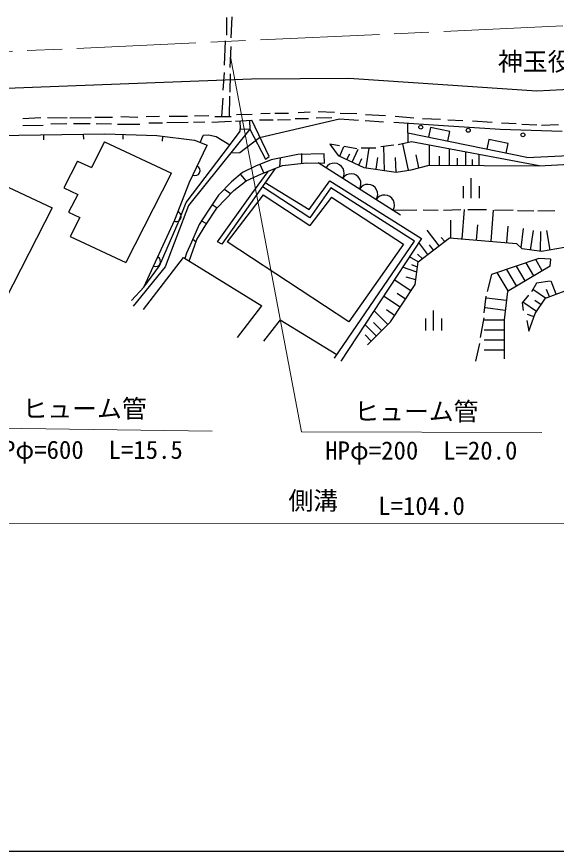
# Model space of a CAD drawing. Units: millimetres, scale not verified. Extents: x 40000 to 680000, y 20000 to 380000.
# Drawn here: x 106350 to 160702, y 205000 to 289053 of the extents above; entities that cross this region are included whole.
import ezdxf
from ezdxf.enums import TextEntityAlignment as Align

# ---------------------------------------------------------------- set-up
doc = ezdxf.new("R2010")
doc.units = ezdxf.units.MM
doc.header["$LTSCALE"] = 1000
doc.linetypes.add('CHAIN', pattern=[18.5, 12, -1.5, 3.5, -1.5])
for name, color, linetype, lineweight in [('M-BGD', 7, 'Continuous', 25), ('M-BMK', 2, 'CHAIN', 13), ('M-STR-HTXT', 7, 'Continuous', 13), ('M-TTL-BAND', 7, 'Continuous', 25)]:
    doc.layers.add(name, color=color, linetype=linetype, lineweight=lineweight)
doc.styles.add('ＭＳ ゴシック', font='')
doc.styles.get('ＭＳ ゴシック').set_extended_font_data('MS Gothic')

msp = doc.modelspace()

# ---------------------------------------------------------------- linework, layer by layer
at = {"layer": 'M-BGD'}
for p, q in [((127473, 288981), (127473, 287190)), ((127961, 286929), (128063, 289053)), ((127350, 286606), (127248, 284176)), ((127842, 283921), (127944, 286062)), ((127248, 283445), (127112, 281661)), ((127842, 281440), (127876, 283292)), ((130010, 282768), (88067, 281159)), ((139811, 282835), (130010, 282768)), ((158737, 281551), (139811, 282835)), ((172661, 282227), (158737, 281551)), ((127112, 280845), (126975, 278986)), ((127792, 278986), (127808, 281066)), ((124273, 279056), (125713, 279091)), ((128486, 279196), (130066, 279231)), ((130943, 279302), (131891, 279337)), ((132347, 279337), (133716, 279337)), ((134699, 279407), (135893, 279477)), ((136718, 279495), (138368, 279424)), ((138930, 279337), (140597, 279302)), ((141492, 279196), (143493, 279108)), ((106958, 278801), (108783, 278889)), ((109459, 278907), (111434, 278880)), ((109775, 278248), (111390, 278284)), ((111706, 278880), (113847, 278915)), ((112057, 278284), (113742, 278284)), ((114233, 278951), (115989, 278951)), ((114339, 278284), (115883, 278248)), ((116831, 278986), (118551, 278951)), ((119394, 278986), (120728, 279021)), ((119675, 278354), (121044, 278354)), ((121465, 278389), (123606, 278424)), ((121711, 279021), (123571, 279021)), ((124168, 278424), (125291, 278459)), ((125993, 278424), (127994, 278529)), ((126309, 278986), (127959, 278986)), ((128381, 278529), (130031, 278635)), ((128817, 278557), (128847, 277746)), ((129806, 278620), (129822, 277738)), ((131775, 274978), (130031, 278635)), ((130803, 278670), (132172, 278670)), ((138859, 278722), (130820, 276862)), ((132628, 278670), (133927, 278705)), ((134383, 278810), (135753, 278810)), ((136507, 278863), (138105, 278898)), ((140773, 278599), (138859, 278722)), ((143283, 278424), (141457, 278564)), ((144349, 278418), (149334, 278103)), ((144476, 279021), (146337, 278880)), ((145725, 278300), (145756, 276365)), ((147228, 278796), (149053, 278743)), ((149773, 278673), (151300, 278603)), ((152265, 278568), (154231, 278427)), ((155179, 278357), (156654, 278304)), ((157233, 278234), (158725, 278146)), ((106967, 278108), (109003, 278143)), ((116515, 278213), (118762, 278213)), ((129831, 277738), (123659, 270043)), ((127801, 276081), (128855, 277520)), ((128847, 277746), (129831, 277738)), ((128855, 277520), (128847, 277746)), ((148026, 277886), (147825, 276906)), ((149985, 277485), (148026, 277886)), ((149334, 278103), (155056, 277716)), ((149785, 276505), (149985, 277485)), ((155056, 277716), (161305, 277541)), ((159199, 278129), (160919, 278182)), ((101418, 277040), (115237, 277263)), ((109059, 277163), (109067, 276663)), ((113058, 277228), (113067, 276728)), ((115237, 277263), (120474, 277097)), ((117057, 277205), (117041, 276706)), ((120474, 277097), (124254, 276627)), ((121051, 277025), (120989, 276529)), ((124254, 276627), (125552, 276100)), ((124993, 276853), (124816, 276399)), ((125133, 277099), (124993, 276853)), ((125660, 277134), (125133, 277099)), ((126432, 276958), (125660, 277134)), ((127823, 276110), (126432, 276958)), ((130820, 276862), (128837, 275335)), ((157748, 274877), (145740, 277332)), ((153904, 276684), (153704, 275704)), ((155864, 276283), (153904, 276684)), ((115208, 276445), (113880, 273857)), ((115208, 276445), (121942, 273308)), ((123413, 270324), (127801, 276081)), ((123762, 272379), (125552, 276100)), ((137897, 276229), (138739, 275070)), ((138880, 276053), (137897, 276229)), ((138909, 274991), (139305, 275989)), ((140600, 275737), (139336, 275983)), ((140153, 274412), (140756, 275707)), ((142531, 275808), (141056, 275808)), ((141567, 273837), (141864, 275808)), ((144321, 276123), (143022, 275948)), ((143399, 273561), (143335, 275990)), ((146111, 276439), (144777, 276159)), ((145816, 273589), (145254, 276259)), ((158960, 274017), (146111, 276439)), ((147931, 274087), (147943, 276094)), ((149937, 274074), (149948, 275716)), ((155663, 275304), (155864, 276283)), ((128837, 275335), (127949, 275308)), ((131424, 274715), (131775, 274978)), ((134656, 275186), (131988, 274624)), ((137324, 275256), (134656, 275186)), ((135024, 275263), (135024, 274284)), ((137359, 274308), (137324, 275256)), ((138739, 275070), (141302, 273877)), ((139619, 274660), (139889, 275239)), ((142565, 273687), (142742, 274864)), ((144567, 273385), (144508, 274857)), ((146861, 273827), (146586, 275133)), ((148934, 274081), (148940, 274993)), ((151579, 274064), (151588, 275407)), ((152922, 274056), (152929, 275154)), ((157748, 274877), (170228, 275474)), ((112469, 274514), (111082, 271808)), ((112469, 274514), (113880, 273857)), ((131988, 274624), (130408, 273992)), ((130834, 274199), (131231, 273310)), ((131005, 273220), (133111, 274062)), ((132881, 274812), (132805, 273940)), ((133111, 274062), (135533, 274343)), ((135533, 274343), (137359, 274308)), ((145011, 269077), (136728, 274320)), ((140803, 274109), (141108, 274763)), ((146076, 273631), (147902, 274087)), ((147902, 274087), (158960, 274017)), ((150758, 274069), (150763, 274815)), ((152251, 274060), (152254, 274670)), ((153422, 274052), (153422, 274058)), ((158960, 274017), (172018, 274790)), ((101223, 273878), (109935, 269819)), ((121913, 273250), (117328, 264309)), ((132379, 273769), (126998, 266160)), ((129109, 273360), (127986, 272412)), ((130408, 273992), (129109, 273360)), ((129460, 272518), (131005, 273220)), ((130028, 271202), (131675, 273461)), ((141302, 273877), (144567, 273385)), ((144567, 273385), (146076, 273631)), ((122288, 268588), (123762, 272379)), ((127986, 272412), (126687, 271078)), ((128231, 271535), (129460, 272518)), ((128883, 273169), (129445, 272511)), ((131387, 272366), (135796, 269639)), ((135796, 269639), (137903, 272518)), ((137903, 272518), (147135, 266725)), ((152132, 270789), (152135, 272789)), ((111082, 271808), (112493, 271151)), ((126511, 269779), (128231, 271535)), ((127273, 271680), (127878, 271252)), ((135867, 268796), (131092, 271921)), ((138008, 271815), (135867, 268796)), ((146433, 266444), (138008, 271815)), ((151334, 271990), (151332, 270790)), ((152934, 271988), (152932, 270788)), ((112493, 271151), (111574, 269359)), ((126687, 271078), (125669, 269569)), ((126592, 266384), (130028, 271202)), ((131189, 271105), (127536, 266372)), ((131189, 271105), (135867, 268041)), ((138069, 270894), (135867, 268041)), ((138069, 270894), (145308, 266153)), ((109935, 269819), (103139, 256563)), ((123659, 270043), (121307, 263864)), ((122606, 268287), (123413, 270324)), ((126047, 270130), (126544, 269813)), ((111574, 269359), (112715, 268827)), ((125669, 269569), (124721, 268130)), ((125388, 268094), (126511, 269779)), ((144234, 269570), (146651, 269614)), ((147296, 269594), (148814, 269585)), ((149350, 269576), (151087, 269620)), ((151219, 266683), (151464, 269629)), ((151781, 269629), (153667, 269629)), ((154130, 266440), (154389, 269557)), ((154484, 269559), (156344, 269594)), ((156783, 269524), (158450, 269506)), ((158854, 269506), (160557, 269541)), ((112715, 268827), (111734, 266915)), ((119163, 261813), (122288, 268588)), ((120745, 263970), (122606, 268287)), ((124721, 268130), (123949, 266339)), ((124894, 268532), (125464, 268209)), ((150088, 266777), (150071, 268570)), ((124510, 266620), (125388, 268094)), ((148900, 265976), (147686, 267560)), ((152674, 266562), (152801, 268078)), ((155707, 266309), (155843, 267951)), ((157165, 265768), (157402, 267710)), ((158119, 265553), (158402, 267533)), ((159109, 265411), (159151, 267426)), ((160093, 265553), (159736, 267520)), ((111734, 266915), (117328, 264309)), ((123719, 264437), (124510, 266620)), ((124084, 266652), (124394, 266424)), ((147135, 266725), (138991, 254368)), ((146800, 264366), (149960, 266788)), ((149488, 266426), (149103, 266806)), ((149960, 266788), (156700, 266226)), ((123949, 266339), (123457, 265251)), ((126998, 266160), (126592, 266384)), ((139819, 258327), (127536, 266372)), ((138359, 254649), (146433, 266444)), ((145308, 266153), (139819, 258327)), ((147777, 265115), (146861, 266309)), ((148339, 265545), (147938, 266068)), ((119113, 259555), (123150, 264786)), ((123150, 264786), (131049, 259941)), ((123457, 265251), (123282, 264705)), ((146800, 264366), (145903, 264855)), ((147216, 264684), (146736, 265132)), ((119163, 261813), (120745, 263970)), ((146728, 263843), (146141, 264070)), ((146484, 262084), (146800, 264366)), ((158944, 264693), (154170, 263078)), ((157568, 262445), (156691, 263931)), ((158429, 262953), (157659, 264258)), ((159290, 263462), (158627, 264585)), ((160138, 264622), (158944, 264693)), ((160068, 263920), (160138, 264622)), ((121307, 263864), (118077, 259897)), ((146655, 263320), (145218, 263816)), ((155846, 261429), (154755, 263276)), ((156707, 261937), (155723, 263603)), ((146056, 261439), (144383, 262549)), ((146548, 262542), (145589, 262813)), ((154170, 263078), (153749, 261393)), ((160076, 262411), (158707, 262200)), ((160684, 261100), (160175, 262426)), ((119163, 261813), (117902, 260459)), ((143992, 258328), (146484, 262084)), ((158707, 262200), (158216, 261358)), ((159620, 260691), (158337, 261565)), ((159620, 260691), (163271, 262095)), ((160009, 260840), (159722, 261586)), ((144964, 259792), (143295, 260899)), ((145510, 260616), (144689, 261160)), ((153608, 260901), (153398, 259216)), ((155672, 260470), (153687, 260712)), ((157900, 261007), (157268, 260234)), ((158567, 259146), (159620, 260691)), ((128591, 256758), (131049, 259941)), ((157268, 260234), (157373, 259462)), ((158718, 259367), (157332, 260312)), ((159169, 260029), (158535, 260461)), ((143726, 258062), (142339, 259449)), ((144417, 258969), (143592, 259517)), ((148341, 257449), (148343, 259449)), ((155551, 259478), (153566, 259720)), ((158457, 258840), (157803, 259076)), ((157935, 257391), (158567, 259146)), ((131245, 256381), (132909, 258537)), ((132897, 258522), (138611, 255017)), ((142573, 256908), (141423, 258058)), ((141675, 256011), (143992, 258328)), ((143098, 257434), (142279, 258250)), ((147542, 258650), (147541, 257450)), ((149142, 258648), (149141, 257448)), ((153398, 258725), (153047, 256759)), ((155434, 258485), (153434, 258485)), ((157724, 258444), (157935, 257391)), ((155434, 257485), (153434, 257485)), ((142047, 256383), (141438, 257000)), ((155434, 256485), (153434, 256485)), ((152976, 256127), (152555, 254372)), ((155434, 255485), (153434, 255485))]:
    msp.add_line(p, q, dxfattribs=at)
for points in [[(129776, 277739), (129831, 277738), (131424, 274715)], [(167931, 270169), (166667, 268063), (165474, 267009), (163227, 266097), (161542, 265816), (159225, 265395), (157259, 265675), (156700, 266226)], [(160068, 263920), (155785, 261393), (155434, 258514), (155434, 254582)]]:
    msp.add_lwpolyline(points, dxfattribs=at)
for centre in [(147052, 277927), (151827, 277611), (157338, 277155)]:
    msp.add_circle(centre, 200, dxfattribs=at)
for centre, radius, start, end in [((138335, 273303), 1000, 327.66981, 147.66981), ((124326, 273551), 500, 244.3063, 64.3063), ((140025, 272233), 1000, 327.66981, 147.66981), ((141715, 271164), 1000, 327.66981, 147.66981), ((143405, 270094), 1000, 327.66981, 147.66981), ((122421, 268931), 500, 247.7996, 68.77567), ((120348, 264382), 500, 245.24369, 65.24369)]:
    msp.add_arc(centre, radius, start, end, dxfattribs=at)
at = {"layer": 'M-BMK'}
msp.add_line((161361, 288116), (93360, 284989), dxfattribs=at)
at = {"layer": 'M-STR-HTXT'}
for p, q in [((127894, 285003), (135027, 247247)), ((126041, 247317), (101116, 247668)), ((135027, 247247), (159250, 247176)), ((86803, 238084), (188692, 237945))]:
    msp.add_line(p, q, dxfattribs=at)
at = {"layer": 'M-TTL-BAND'}
msp.add_line((40000, 205000), (579000, 205000), dxfattribs=at)

# ---------------------------------------------------------------- texts
at = {"layer": 'M-BGD', "style": 'ＭＳ ゴシック'}
msp.add_text('神玉役場前バス停', height=1833, dxfattribs=at).set_placement((154822, 283070), align=Align.BOTTOM_LEFT)
at = {"layer": 'M-STR-HTXT', "style": 'ＭＳ ゴシック'}
for s, p in [('ヒューム管', (113192, 249581)), ('ヒューム管', (146612, 249300)), ('HPφ=600\u3000L=15.5', (113403, 245439)), ('HPφ=200\u3000L=20.0', (147103, 245369)), ('側溝', (136221, 240313)), ('L=104.0', (147126, 239793))]:
    msp.add_text(s, height=1833, dxfattribs=at).set_placement(p, align=Align.MIDDLE_CENTER)

doc.saveas('drawing.dxf')
